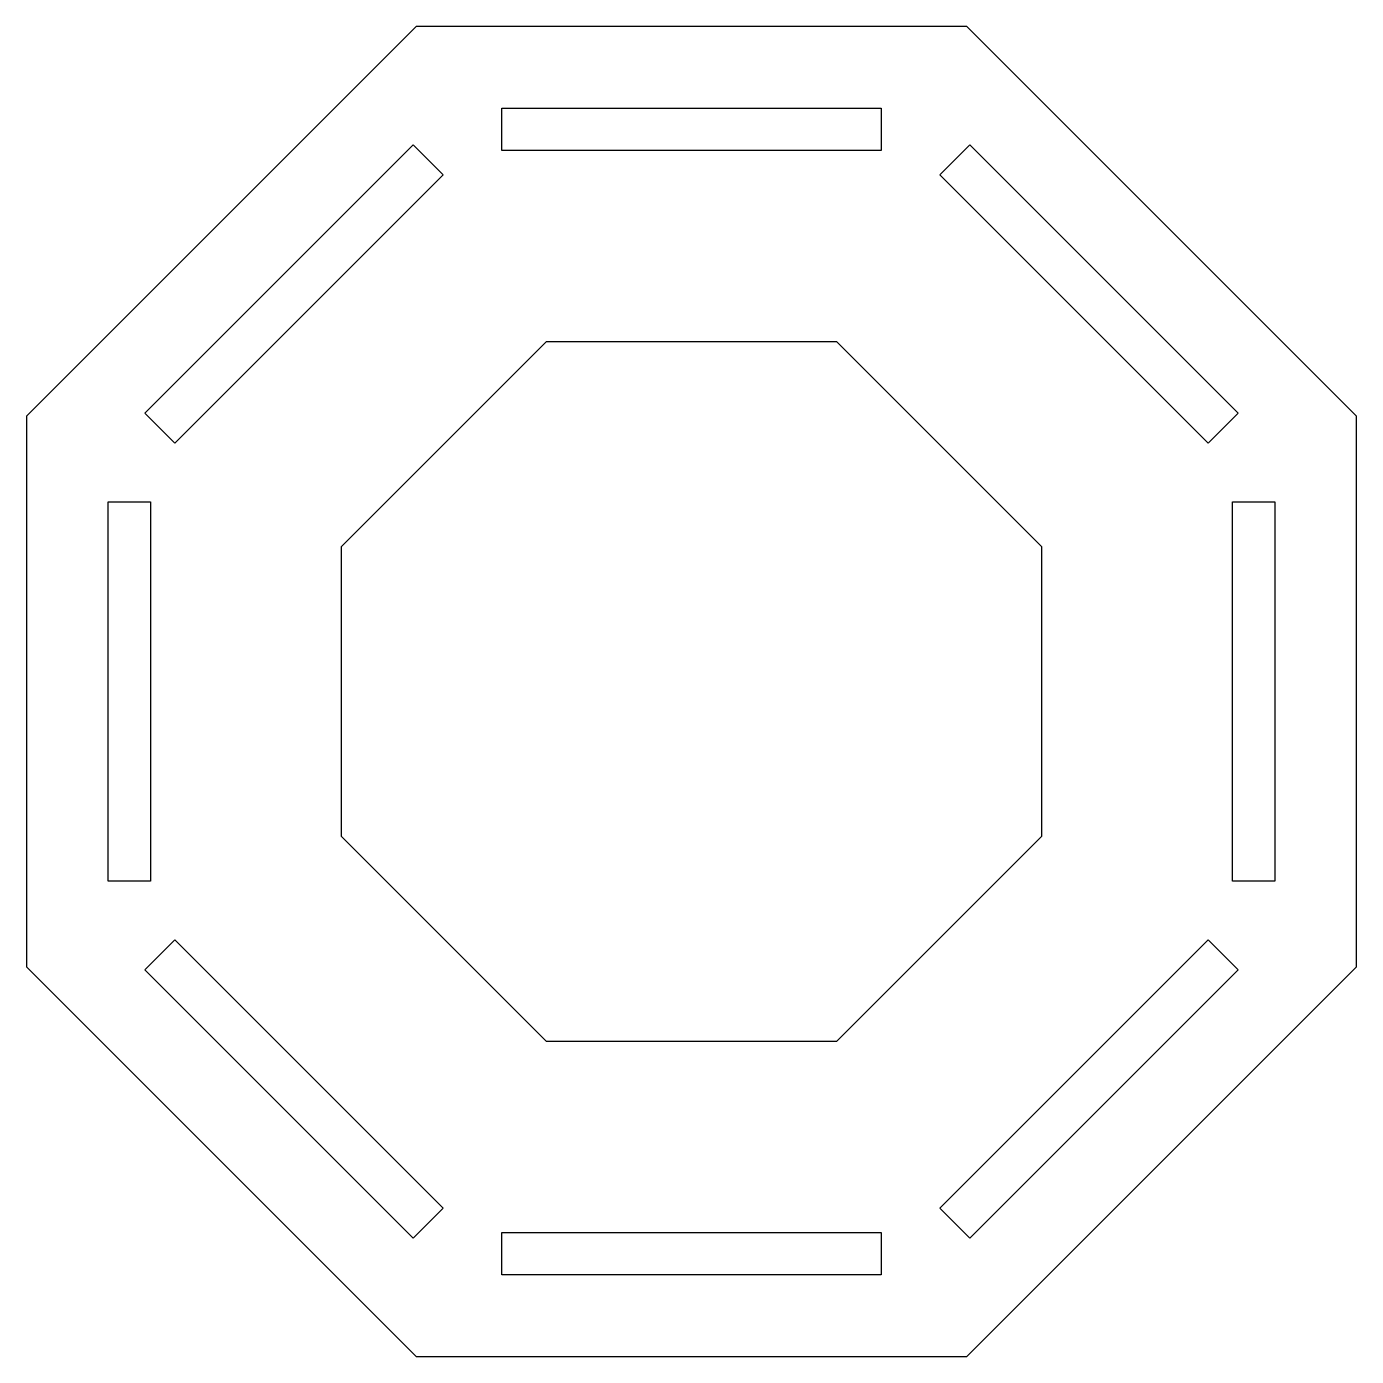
# Model space of a CAD drawing. Extents: x -1.97 to 1.97, y -1.97 to 1.97.
import ezdxf

# ---------------------------------------------------------------- set-up
doc = ezdxf.new("R2010")
doc.units = 0
doc.layers.get('0').update_dxf_attribs({"linetype": 'CONTINUOUS'})

msp = doc.modelspace()

# ---------------------------------------------------------------- linework, layer by layer
for points in [[(-0.8166, 1.9714), (-1.9714, 0.8166), (-1.9714, -0.8166), (-0.8166, -1.9714), (0.8166, -1.9714), (1.9714, -0.8166), (1.9714, 0.8166), (0.8166, 1.9714)], [(-0.5625, 1.6042), (-0.5625, 1.7292), (0.5625, 1.7292), (0.5625, 1.6042)], [(-1.5321, 0.7366), (-1.6205, 0.825), (-0.825, 1.6205), (-0.7366, 1.5321)], [(0.7366, 1.5321), (0.825, 1.6205), (1.6205, 0.825), (1.5321, 0.7366)], [(-0.4297, 1.0374), (0.4297, 1.0374), (1.0374, 0.4297), (1.0374, -0.4297), (0.4297, -1.0374), (-0.4297, -1.0374), (-1.0374, -0.4297), (-1.0374, 0.4297)], [(-1.6042, -0.5625), (-1.7292, -0.5625), (-1.7292, 0.5625), (-1.6042, 0.5625)], [(1.6042, 0.5625), (1.7292, 0.5625), (1.7292, -0.5625), (1.6042, -0.5625)], [(-0.7366, -1.5321), (-0.825, -1.6205), (-1.6205, -0.825), (-1.5321, -0.7366)], [(1.5321, -0.7366), (1.6205, -0.825), (0.825, -1.6205), (0.7366, -1.5321)], [(0.5625, -1.6042), (0.5625, -1.7292), (-0.5625, -1.7292), (-0.5625, -1.6042)]]:
    msp.add_lwpolyline(points, close=True)

doc.saveas('drawing.dxf')
